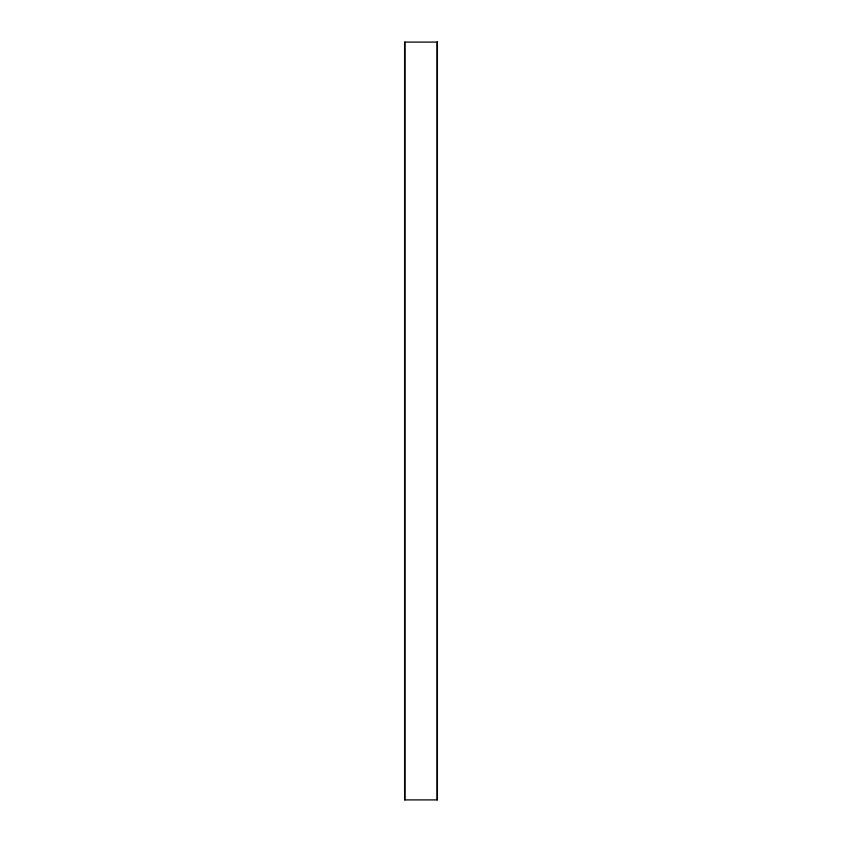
<?xml version="1.0" encoding="UTF-8"?>
<svg xmlns="http://www.w3.org/2000/svg" width="842" height="842" viewBox="0 0 842 842"><rect width="100%" height="100%" fill="white"/><g stroke="black" fill="none" stroke-linecap="round" stroke-linejoin="round"><path stroke-width="1.26" d="M437.072 42.1L437.072 799.9M404.928 42.1L404.928 799.9M437.398 42.1L404.602 42.1L404.602 799.9L437.398 799.9L437.398 42.1"/></g></svg>
